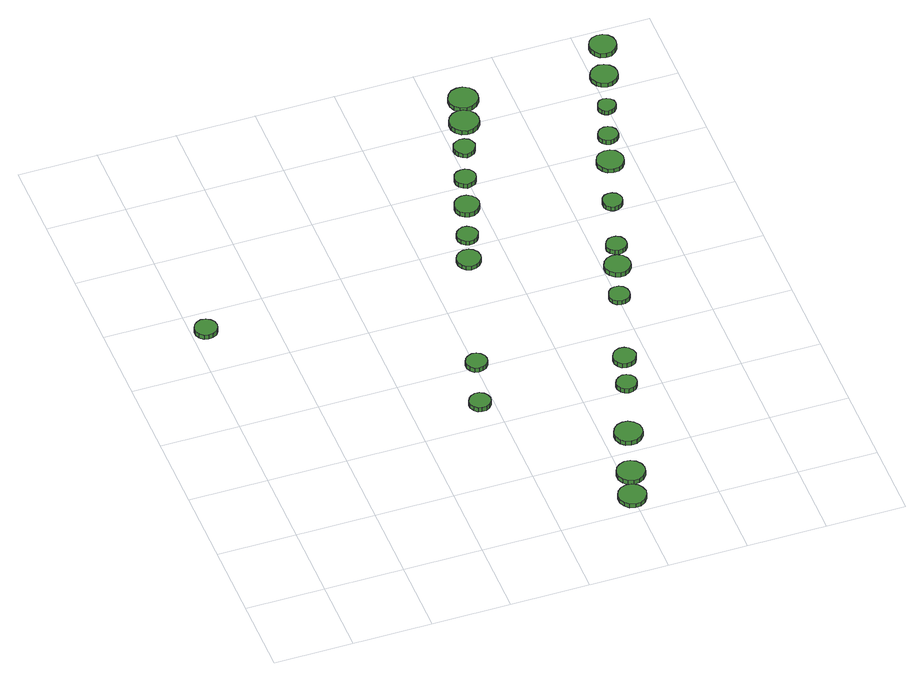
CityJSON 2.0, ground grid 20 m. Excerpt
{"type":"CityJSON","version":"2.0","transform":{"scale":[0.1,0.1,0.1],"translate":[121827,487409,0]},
"CityObjects":{
"tree1":{"type":"SolitaryVegetationObject","attributes":{"function":"something"},"geometry":[{"type":"MultiSurface","lod":"1","boundaries":[[[0,1,2,3,4,5,6,7,8,9,10,11,12,13,14]],[[15,16,17,18,19,20,21,22,23,24,25,26,27,28,29]],[[0,29,28,1]],[[1,28,27,2]],[[2,27,26,3]],[[3,26,25,4]],[[4,25,24,5]],[[5,24,23,6]],[[6,23,22,7]],[[7,22,21,8]],[[8,21,20,9]],[[9,20,19,10]],[[10,19,18,11]],[[11,18,17,12]],[[12,17,16,13]],[[13,16,15,14]],[[14,15,29,0]]]}]},
"tree2":{"type":"SolitaryVegetationObject","attributes":{"function":"something"},"geometry":[{"type":"MultiSurface","lod":"1","boundaries":[[[30,31,32,33,34,35,36,37,38,39,40,41,42,43,44]],[[45,46,47,48,49,50,51,52,53,54,55,56,57,58,59]],[[30,59,58,31]],[[31,58,57,32]],[[32,57,56,33]],[[33,56,55,34]],[[34,55,54,35]],[[35,54,53,36]],[[36,53,52,37]],[[37,52,51,38]],[[38,51,50,39]],[[39,50,49,40]],[[40,49,48,41]],[[41,48,47,42]],[[42,47,46,43]],[[43,46,45,44]],[[44,45,59,30]]]}]},
"tree3":{"type":"SolitaryVegetationObject","attributes":{"function":"something"},"geometry":[{"type":"MultiSurface","lod":"1","boundaries":[[[60,61,62,63,64,65,66,67,68,69,70,71,72,73,74]],[[75,76,77,78,79,80,81,82,83,84,85,86,87,88,89]],[[60,89,88,61]],[[61,88,87,62]],[[62,87,86,63]],[[63,86,85,64]],[[64,85,84,65]],[[65,84,83,66]],[[66,83,82,67]],[[67,82,81,68]],[[68,81,80,69]],[[69,80,79,70]],[[70,79,78,71]],[[71,78,77,72]],[[72,77,76,73]],[[73,76,75,74]],[[74,75,89,60]]]}]},
"tree4":{"type":"SolitaryVegetationObject","attributes":{"function":"something"},"geometry":[{"type":"MultiSurface","lod":"1","boundaries":[[[90,91,92,93,94,95,96,97,98,99,100,101,102,103,104]],[[105,106,107,108,109,110,111,112,113,114,115,116,117,118,119]],[[90,119,118,91]],[[91,118,117,92]],[[92,117,116,93]],[[93,116,115,94]],[[94,115,114,95]],[[95,114,113,96]],[[96,113,112,97]],[[97,112,111,98]],[[98,111,110,99]],[[99,110,109,100]],[[100,109,108,101]],[[101,108,107,102]],[[102,107,106,103]],[[103,106,105,104]],[[104,105,119,90]]]}]},
"tree5":{"type":"SolitaryVegetationObject","attributes":{"function":"something"},"geometry":[{"type":"MultiSurface","lod":"1","boundaries":[[[120,121,122,123,124,125,126,127,128,129,130,131,132,133,134]],[[135,136,137,138,139,140,141,142,143,144,145,146,147,148,149]],[[120,149,148,121]],[[121,148,147,122]],[[122,147,146,123]],[[123,146,145,124]],[[124,145,144,125]],[[125,144,143,126]],[[126,143,142,127]],[[127,142,141,128]],[[128,141,140,129]],[[129,140,139,130]],[[130,139,138,131]],[[131,138,137,132]],[[132,137,136,133]],[[133,136,135,134]],[[134,135,149,120]]]}]},
"tree6":{"type":"SolitaryVegetationObject","attributes":{"function":"something"},"geometry":[{"type":"MultiSurface","lod":"1","boundaries":[[[150,151,152,153,154,155,156,157,158,159,160,161,162,163,164]],[[165,166,167,168,169,170,171,172,173,174,175,176,177,178,179]],[[150,179,178,151]],[[151,178,177,152]],[[152,177,176,153]],[[153,176,175,154]],[[154,175,174,155]],[[155,174,173,156]],[[156,173,172,157]],[[157,172,171,158]],[[158,171,170,159]],[[159,170,169,160]],[[160,169,168,161]],[[161,168,167,162]],[[162,167,166,163]],[[163,166,165,164]],[[164,165,179,150]]]}]},
"tree7":{"type":"SolitaryVegetationObject","attributes":{"function":"something"},"geometry":[{"type":"MultiSurface","lod":"1","boundaries":[[[180,181,182,183,184,185,186,187,188,189,190,191,192,193,194]],[[195,196,197,198,199,200,201,202,203,204,205,206,207,208,209]],[[180,209,208,181]],[[181,208,207,182]],[[182,207,206,183]],[[183,206,205,184]],[[184,205,204,185]],[[185,204,203,186]],[[186,203,202,187]],[[187,202,201,188]],[[188,201,200,189]],[[189,200,199,190]],[[190,199,198,191]],[[191,198,197,192]],[[192,197,196,193]],[[193,196,195,194]],[[194,195,209,180]]]}]},
"tree8":{"type":"SolitaryVegetationObject","attributes":{"function":"something"},"geometry":[{"type":"MultiSurface","lod":"1","boundaries":[[[210,211,212,213,214,215,216,217,218,219,220,221,222,223,224]],[[225,226,227,228,229,230,231,232,233,234,235,236,237,238,239]],[[210,239,238,211]],[[211,238,237,212]],[[212,237,236,213]],[[213,236,235,214]],[[214,235,234,215]],[[215,234,233,216]],[[216,233,232,217]],[[217,232,231,218]],[[218,231,230,219]],[[219,230,229,220]],[[220,229,228,221]],[[221,228,227,222]],[[222,227,226,223]],[[223,226,225,224]],[[224,225,239,210]]]}]},
"tree9":{"type":"SolitaryVegetationObject","attributes":{"function":"something"},"geometry":[{"type":"MultiSurface","lod":"1","boundaries":[[[240,241,242,243,244,245,246,247,248,249,250,251,252,253,254]],[[255,256,257,258,259,260,261,262,263,264,265,266,267,268,269]],[[240,269,268,241]],[[241,268,267,242]],[[242,267,266,243]],[[243,266,265,244]],[[244,265,264,245]],[[245,264,263,246]],[[246,263,262,247]],[[247,262,261,248]],[[248,261,260,249]],[[249,260,259,250]],[[250,259,258,251]],[[251,258,257,252]],[[252,257,256,253]],[[253,256,255,254]],[[254,255,269,240]]]}]},
"tree10":{"type":"SolitaryVegetationObject","attributes":{"function":"something"},"geometry":[{"type":"MultiSurface","lod":"1","boundaries":[[[270,271,272,273,274,275,276,277,278,279,280,281,282,283,284]],[[285,286,287,288,289,290,291,292,293,294,295,296,297,298,299]],[[270,299,298,271]],[[271,298,297,272]],[[272,297,296,273]],[[273,296,295,274]],[[274,295,294,275]],[[275,294,293,276]],[[276,293,292,277]],[[277,292,291,278]],[[278,291,290,279]],[[279,290,289,280]],[[280,289,288,281]],[[281,288,287,282]],[[282,287,286,283]],[[283,286,285,284]],[[284,285,299,270]]]}]},
"tree11":{"type":"SolitaryVegetationObject","attributes":{"function":"something"},"geometry":[{"type":"MultiSurface","lod":"1","boundaries":[[[300,301,302,303,304,305,306,307,308,309,310,311,312,313,314]],[[315,316,317,318,319,320,321,322,323,324,325,326,327,328,329]],[[300,329,328,301]],[[301,328,327,302]],[[302,327,326,303]],[[303,326,325,304]],[[304,325,324,305]],[[305,324,323,306]],[[306,323,322,307]],[[307,322,321,308]],[[308,321,320,309]],[[309,320,319,310]],[[310,319,318,311]],[[311,318,317,312]],[[312,317,316,313]],[[313,316,315,314]],[[314,315,329,300]]]}]},
"tree12":{"type":"SolitaryVegetationObject","attributes":{"function":"something"},"geometry":[{"type":"MultiSurface","lod":"1","boundaries":[[[330,331,332,333,334,335,336,337,338,339,340,341,342,343,344]],[[345,346,347,348,349,350,351,352,353,354,355,356,357,358,359]],[[330,359,358,331]],[[331,358,357,332]],[[332,357,356,333]],[[333,356,355,334]],[[334,355,354,335]],[[335,354,353,336]],[[336,353,352,337]],[[337,352,351,338]],[[338,351,350,339]],[[339,350,349,340]],[[340,349,348,341]],[[341,348,347,342]],[[342,347,346,343]],[[343,346,345,344]],[[344,345,359,330]]]}]},
"tree13":{"type":"SolitaryVegetationObject","attributes":{"function":"something"},"geometry":[{"type":"MultiSurface","lod":"1","boundaries":[[[360,361,362,363,364,365,366,367,368,369,370,371,372,373,374]],[[375,376,377,378,379,380,381,382,383,384,385,386,387,388,389]],[[360,389,388,361]],[[361,388,387,362]],[[362,387,386,363]],[[363,386,385,364]],[[364,385,384,365]],[[365,384,383,366]],[[366,383,382,367]],[[367,382,381,368]],[[368,381,380,369]],[[369,380,379,370]],[[370,379,378,371]],[[371,378,377,372]],[[372,377,376,373]],[[373,376,375,374]],[[374,375,389,360]]]}]},
"tree14":{"type":"SolitaryVegetationObject","attributes":{"function":"something"},"geometry":[{"type":"MultiSurface","lod":"1","boundaries":[[[390,391,392,393,394,395,396,397,398,399,400,401,402,403,404]],[[405,406,407,408,409,410,411,412,413,414,415,416,417,418,419]],[[390,419,418,391]],[[391,418,417,392]],[[392,417,416,393]],[[393,416,415,394]],[[394,415,414,395]],[[395,414,413,396]],[[396,413,412,397]],[[397,412,411,398]],[[398,411,410,399]],[[399,410,409,400]],[[400,409,408,401]],[[401,408,407,402]],[[402,407,406,403]],[[403,406,405,404]],[[404,405,419,390]]]}]},
"tree15":{"type":"SolitaryVegetationObject","attributes":{"function":"something"},"geometry":[{"type":"MultiSurface","lod":"1","boundaries":[[[420,421,422,423,424,425,426,427,428,429,430,431,432,433,434]],[[435,436,437,438,439,440,441,442,443,444,445,446,447,448,449]],[[420,449,448,421]],[[421,448,447,422]],[[422,447,446,423]],[[423,446,445,424]],[[424,445,444,425]],[[425,444,443,426]],[[426,443,442,427]],[[427,442,441,428]],[[428,441,440,429]],[[429,440,439,430]],[[430,439,438,431]],[[431,438,437,432]],[[432,437,436,433]],[[433,436,435,434]],[[434,435,449,420]]]}]},
"tree16":{"type":"SolitaryVegetationObject","attributes":{"function":"something"},"geometry":[{"type":"MultiSurface","lod":"1","boundaries":[[[450,451,452,453,454,455,456,457,458,459,460,461,462,463,464]],[[465,466,467,468,469,470,471,472,473,474,475,476,477,478,479]],[[450,479,478,451]],[[451,478,477,452]],[[452,477,476,453]],[[453,476,475,454]],[[454,475,474,455]],[[455,474,473,456]],[[456,473,472,457]],[[457,472,471,458]],[[458,471,470,459]],[[459,470,469,460]],[[460,469,468,461]],[[461,468,467,462]],[[462,467,466,463]],[[463,466,465,464]],[[464,465,479,450]]]}]},
"tree17":{"type":"SolitaryVegetationObject","attributes":{"function":"something"},"geometry":[{"type":"MultiSurface","lod":"1","boundaries":[[[480,481,482,483,484,485,486,487,488,489,490,491,492,493,494]],[[495,496,497,498,499,500,501,502,503,504,505,506,507,508,509]],[[480,509,508,481]],[[481,508,507,482]],[[482,507,506,483]],[[483,506,505,484]],[[484,505,504,485]],[[485,504,503,486]],[[486,503,502,487]],[[487,502,501,488]],[[488,501,500,489]],[[489,500,499,490]],[[490,499,498,491]],[[491,498,497,492]],[[492,497,496,493]],[[493,496,495,494]],[[494,495,509,480]]]}]},
"tree18":{"type":"SolitaryVegetationObject","attributes":{"function":"something"},"geometry":[{"type":"MultiSurface","lod":"1","boundaries":[[[510,511,512,513,514,515,516,517,518,519,520,521,522,523,524]],[[525,526,527,528,529,530,531,532,533,534,535,536,537,538,539]],[[510,539,538,511]],[[511,538,537,512]],[[512,537,536,513]],[[513,536,535,514]],[[514,535,534,515]],[[515,534,533,516]],[[516,533,532,517]],[[517,532,531,518]],[[518,531,530,519]],[[519,530,529,520]],[[520,529,528,521]],[[521,528,527,522]],[[522,527,526,523]],[[523,526,525,524]],[[524,525,539,510]]]}]},
"tree19":{"type":"SolitaryVegetationObject","attributes":{"function":"something"},"geometry":[{"type":"MultiSurface","lod":"1","boundaries":[[[540,541,542,543,544,545,546,547,548,549,550,551,552,553,554]],[[555,556,557,558,559,560,561,562,563,564,565,566,567,568,569]],[[540,569,568,541]],[[541,568,567,542]],[[542,567,566,543]],[[543,566,565,544]],[[544,565,564,545]],[[545,564,563,546]],[[546,563,562,547]],[[547,562,561,548]],[[548,561,560,549]],[[549,560,559,550]],[[550,559,558,551]],[[551,558,557,552]],[[552,557,556,553]],[[553,556,555,554]],[[554,555,569,540]]]}]},
"tree20":{"type":"SolitaryVegetationObject","attributes":{"function":"something"},"geometry":[{"type":"MultiSurface","lod":"1","boundaries":[[[570,571,572,573,574,575,576,577,578,579,580,581,582,583,584]],[[585,586,587,588,589,590,591,592,593,594,595,596,597,598,599]],[[570,599,598,571]],[[571,598,597,572]],[[572,597,596,573]],[[573,596,595,574]],[[574,595,594,575]],[[575,594,593,576]],[[576,593,592,577]],[[577,592,591,578]],[[578,591,590,579]],[[579,590,589,580]],[[580,589,588,581]],[[581,588,587,582]],[[582,587,586,583]],[[583,586,585,584]],[[584,585,599,570]]]}]},
"tree21":{"type":"SolitaryVegetationObject","attributes":{"function":"something"},"geometry":[{"type":"MultiSurface","lod":"1","boundaries":[[[600,601,602,603,604,605,606,607,608,609,610,611,612,613,614]],[[615,616,617,618,619,620,621,622,623,624,625,626,627,628,629]],[[600,629,628,601]],[[601,628,627,602]],[[602,627,626,603]],[[603,626,625,604]],[[604,625,624,605]],[[605,624,623,606]],[[606,623,622,607]],[[607,622,621,608]],[[608,621,620,609]],[[609,620,619,610]],[[610,619,618,611]],[[611,618,617,612]],[[612,617,616,613]],[[613,616,615,614]],[[614,615,629,600]]]}]},
"tree22":{"type":"SolitaryVegetationObject","attributes":{"function":"something"},"geometry":[{"type":"MultiSurface","lod":"1","boundaries":[[[630,631,632,633,634,635,636,637,638,639,640,641,642,643,644]],[[645,646,647,648,649,650,651,652,653,654,655,656,657,658,659]],[[630,659,658,631]],[[631,658,657,632]],[[632,657,656,633]],[[633,656,655,634]],[[634,655,654,635]],[[635,654,653,636]],[[636,653,652,637]],[[637,652,651,638]],[[638,651,650,639]],[[639,650,649,640]],[[640,649,648,641]],[[641,648,647,642]],[[642,647,646,643]],[[643,646,645,644]],[[644,645,659,630]]]}]},
"tree23":{"type":"SolitaryVegetationObject","attributes":{"function":"something"},"geometry":[{"type":"MultiSurface","lod":"1","boundaries":[[[660,661,662,663,664,665,666,667,668,669,670,671,672,673,674]],[[675,676,677,678,679,680,681,682,683,684,685,686,687,688,689]],[[660,689,688,661]],[[661,688,687,662]],[[662,687,686,663]],[[663,686,685,664]],[[664,685,684,665]],[[665,684,683,666]],[[666,683,682,667]],[[667,682,681,668]],[[668,681,680,669]],[[669,680,679,670]],[[670,679,678,671]],[[671,678,677,672]],[[672,677,676,673]],[[673,676,675,674]],[[674,675,689,660]]]}]},
"tree24":{"type":"SolitaryVegetationObject","attributes":{"function":"something"},"geometry":[{"type":"MultiSurface","lod":"1","boundaries":[[[690,691,692,693,694,695,696,697,698,699,700,701,702,703,704]],[[705,706,707,708,709,710,711,712,713,714,715,716,717,718,719]],[[690,719,718,691]],[[691,718,717,692]],[[692,717,716,693]],[[693,716,715,694]],[[694,715,714,695]],[[695,714,713,696]],[[696,713,712,697]],[[697,712,711,698]],[[698,711,710,699]],[[699,710,709,700]],[[700,709,708,701]],[[701,708,707,702]],[[702,707,706,703]],[[703,706,705,704]],[[704,705,719,690]]]}]}
},
"vertices":[
[66,938,15],[63,950,15],[56,959,15],[46,965,15],[34,967,15],[23,963,15],[14,955,15],[9,944,15],[9,932,15],[14,921,15],[23,913,15],[34,910,15],[46,911,15],[56,917,15],[63,926,15],[63,926,2],[56,917,2],[46,911,2],[34,910,2],[23,913,2],[14,921,2],[9,932,2],[9,944,2],[14,955,2],[23,963,2],[34,967,2],[46,965,2],[56,959,2],[63,950,2],[66,938,2],
[592,477,16],[590,488,16],[583,497,16],[573,503,16],[562,504,16],[552,500,16],[544,493,16],[539,483,16],[539,472,16],[544,462,16],[552,454,16],[562,451,16],[573,452,16],[583,457,16],[590,466,16],[590,466,3],[583,457,3],[573,452,3],[562,451,3],[552,454,3],[544,462,3],[539,472,3],[539,483,3],[544,493,3],[552,500,3],[562,504,3],[573,503,3],[583,497,3],[590,488,3],[592,477,3],
[630,607,18],[628,618,18],[621,627,18],[612,633,18],[601,634,18],[590,630,18],[582,623,18],[577,613,18],[577,602,18],[582,591,18],[590,584,18],[601,581,18],[612,582,18],[621,587,18],[628,596,18],[628,596,5],[621,587,5],[612,582,5],[601,581,5],[590,584,5],[582,591,5],[577,602,5],[577,613,5],[582,623,5],[590,630,5],[601,634,5],[612,633,5],[621,627,5],[628,618,5],[630,607,5],
[831,44,20],[827,58,20],[819,70,20],[806,78,20],[791,79,20],[778,75,20],[767,65,20],[761,51,20],[761,37,20],[767,23,20],[778,13,20],[791,9,20],[806,10,20],[819,18,20],[827,30,20],[827,30,8],[819,18,8],[806,10,8],[791,9,8],[778,13,8],[767,23,8],[761,37,8],[761,51,8],[767,65,8],[778,75,8],[791,79,8],[806,78,8],[819,70,8],[827,58,8],[831,44,8],
[856,124,18],[853,138,18],[844,150,18],[831,158,18],[817,159,18],[803,154,18],[792,145,18],[786,131,18],[786,117,18],[792,103,18],[803,93,18],[817,89,18],[831,90,18],[844,98,18],[853,110,18],[853,110,5],[844,98,5],[831,90,5],[817,89,5],[803,93,5],[792,103,5],[786,117,5],[786,131,5],[792,145,5],[803,154,5],[817,159,5],[831,158,5],[844,150,5],[853,138,5],[856,124,5],
[897,255,17],[894,269,17],[885,281,17],[872,289,17],[858,290,17],[844,286,17],[833,276,17],[827,262,17],[827,248,17],[833,234,17],[844,224,17],[858,220,17],[872,221,17],[885,229,17],[894,241,17],[894,241,4],[885,229,4],[872,221,4],[858,220,4],[844,224,4],[833,234,4],[827,248,4],[827,262,4],[833,276,4],[844,286,4],[858,290,4],[872,289,4],[885,281,4],[894,269,4],[897,255,4],
[737,950,17],[735,963,17],[727,973,17],[717,979,17],[704,980,17],[692,976,17],[683,968,17],[678,957,17],[678,944,17],[683,933,17],[692,924,17],[704,920,17],[717,922,17],[727,928,17],[735,938,17],[735,938,5],[727,928,5],[717,922,5],[704,920,5],[692,924,5],[683,933,5],[678,944,5],[678,957,5],[683,968,5],[692,976,5],[704,980,5],[717,979,5],[727,973,5],[735,963,5],[737,950,5],
[941,417,18],[939,427,18],[933,436,18],[923,441,18],[913,443,18],[903,439,18],[895,432,18],[890,422,18],[890,412,18],[895,402,18],[903,395,18],[913,391,18],[923,393,18],[933,398,18],[939,407,18],[939,407,5],[933,398,5],[923,393,5],[913,391,5],[903,395,5],[895,402,5],[890,412,5],[890,422,5],[895,432,5],[903,439,5],[913,443,5],[923,441,5],[933,436,5],[939,427,5],[941,417,5],
[760,1031,15],[757,1042,15],[751,1051,15],[741,1057,15],[730,1058,15],[720,1054,15],[712,1047,15],[707,1037,15],[707,1026,15],[712,1016,15],[720,1008,15],[730,1005,15],[741,1006,15],[751,1012,15],[757,1021,15],[757,1021,3],[751,1012,3],[741,1006,3],[730,1005,3],[720,1008,3],[712,1016,3],[707,1026,3],[707,1037,3],[712,1047,3],[720,1054,3],[730,1058,3],[741,1057,3],[751,1051,3],[757,1042,3],[760,1031,3],
[969,500,22],[966,512,22],[959,522,22],[949,528,22],[937,529,22],[925,525,22],[917,517,22],[912,506,22],[912,494,22],[917,483,22],[925,475,22],[937,472,22],[949,473,22],[959,479,22],[966,489,22],[966,489,9],[959,479,9],[949,473,9],[937,472,9],[925,475,9],[917,483,9],[912,494,9],[912,506,9],[917,517,9],[925,525,9],[937,529,9],[949,528,9],[959,522,9],[966,512,9],[969,500,9],
[798,1128,16],[795,1141,16],[787,1151,16],[776,1158,16],[763,1159,16],[751,1155,16],[741,1146,16],[736,1134,16],[736,1121,16],[741,1109,16],[751,1101,16],[763,1097,16],[776,1098,16],[787,1105,16],[795,1115,16],[795,1115,3],[787,1105,3],[776,1098,3],[763,1097,3],[751,1101,3],[741,1109,3],[736,1121,3],[736,1134,3],[741,1146,3],[751,1155,3],[763,1159,3],[776,1158,3],[787,1151,3],[795,1141,3],[798,1128,3],
[822,1219,16],[819,1230,16],[813,1239,16],[803,1244,16],[792,1245,16],[782,1242,16],[773,1235,16],[769,1224,16],[769,1213,16],[773,1203,16],[782,1196,16],[792,1192,16],[803,1194,16],[813,1199,16],[819,1208,16],[819,1208,3],[813,1199,3],[803,1194,3],[792,1192,3],[782,1196,3],[773,1203,3],[769,1213,3],[769,1224,3],[773,1235,3],[782,1242,3],[792,1245,3],[803,1244,3],[813,1239,3],[819,1230,3],[822,1219,3],
[1027,708,21],[1025,719,21],[1019,727,21],[1009,733,21],[998,734,21],[988,731,21],[980,723,21],[976,713,21],[976,703,21],[980,693,21],[988,685,21],[998,682,21],[1009,683,21],[1019,688,21],[1025,697,21],[1025,697,9],[1019,688,9],[1009,683,9],[998,682,9],[988,685,9],[980,693,9],[976,703,9],[976,713,9],[980,723,9],[988,731,9],[998,734,9],[1009,733,9],[1019,727,9],[1025,719,9],[1027,708,9],
[856,1319,16],[853,1330,16],[847,1339,16],[837,1344,16],[826,1345,16],[816,1342,16],[807,1335,16],[803,1324,16],[803,1313,16],[807,1303,16],[816,1296,16],[826,1292,16],[837,1294,16],[847,1299,16],[853,1308,16],[853,1308,3],[847,1299,3],[837,1294,3],[826,1292,3],[816,1296,3],[807,1303,3],[803,1313,3],[803,1324,3],[807,1335,3],[816,1342,3],[826,1345,3],[837,1344,3],[847,1339,3],[853,1330,3],[856,1319,3],
[1066,809,18],[1063,822,18],[1055,833,18],[1043,840,18],[1030,841,18],[1017,837,18],[1007,828,18],[1001,816,18],[1001,802,18],[1007,790,18],[1017,781,18],[1030,777,18],[1043,778,18],[1055,785,18],[1063,796,18],[1063,796,5],[1055,785,5],[1043,778,5],[1030,777,5],[1017,781,5],[1007,790,5],[1001,802,5],[1001,816,5],[1007,828,5],[1017,837,5],[1030,841,5],[1043,840,5],[1055,833,5],[1063,822,5],[1066,809,5],
[895,1402,17],[892,1417,17],[883,1429,17],[869,1437,17],[854,1439,17],[840,1434,17],[828,1424,17],[822,1410,17],[822,1394,17],[828,1381,17],[840,1370,17],[854,1366,17],[869,1367,17],[883,1375,17],[892,1387,17],[892,1387,4],[883,1375,4],[869,1367,4],[854,1366,4],[840,1370,4],[828,1381,4],[822,1394,4],[822,1410,4],[828,1424,4],[840,1434,4],[854,1439,4],[869,1437,4],[883,1429,4],[892,1417,4],[895,1402,4],
[1081,879,16],[1079,889,16],[1073,898,16],[1063,903,16],[1053,904,16],[1043,901,16],[1035,894,16],[1030,884,16],[1030,874,16],[1035,864,16],[1043,857,16],[1053,854,16],[1063,855,16],[1073,860,16],[1079,869,16],[1079,869,3],[1073,860,3],[1063,855,3],[1053,854,3],[1043,857,3],[1035,864,3],[1030,874,3],[1030,884,3],[1035,894,3],[1043,901,3],[1053,904,3],[1063,903,3],[1073,898,3],[1079,889,3],[1081,879,3],
[920,1479,16],[917,1494,16],[908,1506,16],[894,1514,16],[879,1515,16],[865,1511,16],[853,1500,16],[847,1486,16],[847,1471,16],[853,1457,16],[865,1447,16],[879,1442,16],[894,1444,16],[908,1451,16],[917,1464,16],[917,1464,3],[908,1451,3],[894,1444,3],[879,1442,3],[865,1447,3],[853,1457,3],[847,1471,3],[847,1486,3],[853,1500,3],[865,1511,3],[879,1515,3],[894,1514,3],[908,1506,3],[917,1494,3],[920,1479,3],
[1123,1026,15],[1121,1036,15],[1115,1044,15],[1106,1049,15],[1095,1050,15],[1086,1047,15],[1078,1040,15],[1074,1031,15],[1074,1020,15],[1078,1011,15],[1086,1004,15],[1095,1001,15],[1106,1002,15],[1115,1007,15],[1121,1015,15],[1121,1015,2],[1115,1007,2],[1106,1002,2],[1095,1001,2],[1086,1004,2],[1078,1011,2],[1074,1020,2],[1074,1031,2],[1078,1040,2],[1086,1047,2],[1095,1050,2],[1106,1049,2],[1115,1044,2],[1121,1036,2],[1123,1026,2],
[1174,1158,16],[1171,1171,16],[1163,1183,16],[1151,1190,16],[1137,1191,16],[1123,1187,16],[1113,1178,16],[1107,1165,16],[1107,1151,16],[1113,1138,16],[1123,1128,16],[1137,1124,16],[1151,1125,16],[1163,1132,16],[1171,1144,16],[1171,1144,4],[1163,1132,4],[1151,1125,4],[1137,1124,4],[1123,1128,4],[1113,1138,4],[1107,1151,4],[1107,1165,4],[1113,1178,4],[1123,1187,4],[1137,1191,4],[1151,1190,4],[1163,1183,4],[1171,1171,4],[1174,1158,4],
[1191,1244,16],[1189,1254,16],[1183,1263,16],[1174,1268,16],[1164,1269,16],[1154,1266,16],[1146,1259,16],[1142,1249,16],[1142,1239,16],[1146,1230,16],[1154,1223,16],[1164,1220,16],[1174,1221,16],[1183,1226,16],[1189,1234,16],[1189,1234,3],[1183,1226,3],[1174,1221,3],[1164,1220,3],[1154,1223,3],[1146,1230,3],[1142,1239,3],[1142,1249,3],[1146,1259,3],[1154,1266,3],[1164,1269,3],[1174,1268,3],[1183,1263,3],[1189,1254,3],[1191,1244,3],
[1220,1341,15],[1218,1350,15],[1212,1357,15],[1204,1362,15],[1195,1363,15],[1186,1360,15],[1180,1354,15],[1176,1345,15],[1176,1336,15],[1180,1328,15],[1186,1322,15],[1195,1319,15],[1204,1320,15],[1212,1324,15],[1218,1332,15],[1218,1332,2],[1212,1324,2],[1204,1320,2],[1195,1319,2],[1186,1322,2],[1180,1328,2],[1176,1336,2],[1176,1345,2],[1180,1354,2],[1186,1360,2],[1195,1363,2],[1204,1362,2],[1212,1357,2],[1218,1350,2],[1220,1341,2],
[1261,1442,16],[1258,1456,16],[1250,1467,16],[1238,1474,16],[1224,1476,16],[1210,1471,16],[1200,1462,16],[1194,1449,16],[1194,1435,16],[1200,1422,16],[1210,1413,16],[1224,1408,16],[1238,1410,16],[1250,1417,16],[1258,1428,16],[1258,1428,4],[1250,1417,4],[1238,1410,4],[1224,1408,4],[1210,1413,4],[1200,1422,4],[1194,1435,4],[1194,1449,4],[1200,1462,4],[1210,1471,4],[1224,1476,4],[1238,1474,4],[1250,1467,4],[1258,1456,4],[1261,1442,4],
[1293,1541,16],[1290,1555,16],[1282,1566,16],[1270,1573,16],[1256,1574,16],[1242,1570,16],[1232,1561,16],[1226,1548,16],[1226,1534,16],[1232,1521,16],[1242,1511,16],[1256,1507,16],[1270,1508,16],[1282,1516,16],[1290,1527,16],[1290,1527,3],[1282,1516,3],[1270,1508,3],[1256,1507,3],[1242,1511,3],[1232,1521,3],[1226,1534,3],[1226,1548,3],[1232,1561,3],[1242,1570,3],[1256,1574,3],[1270,1573,3],[1282,1566,3],[1290,1555,3],[1293,1541,3]
]}
